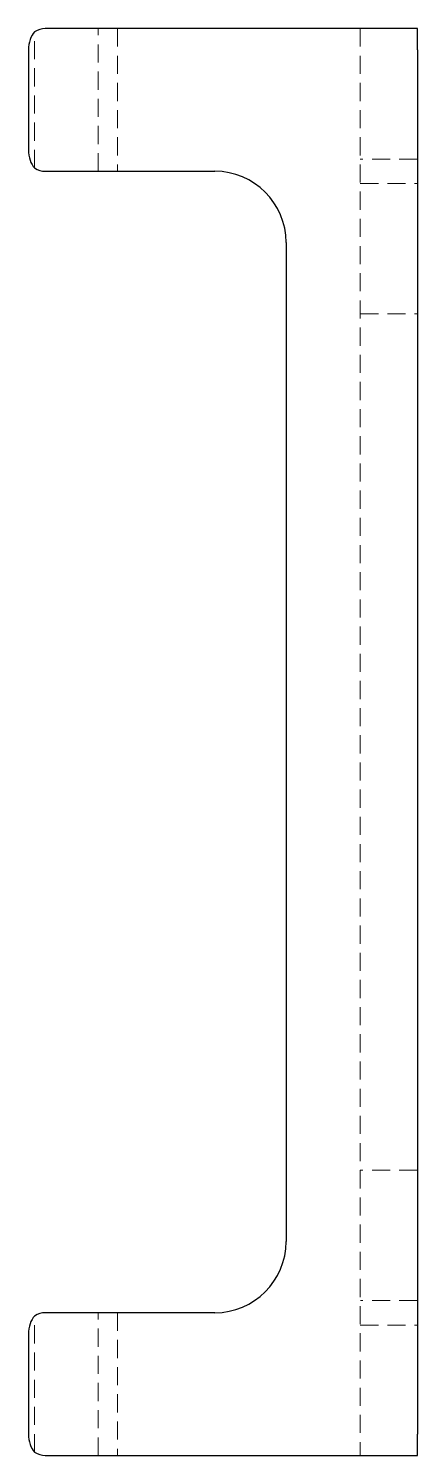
# Model space of a CAD drawing. Header units: millimetres. Extents: x 67 to 237, y 7 to 172.
# Drawn here: x 209.4 to 236.6, y 7 to 107 of the extents above.
import ezdxf

# ---------------------------------------------------------------- set-up
doc = ezdxf.new("R2010")
doc.units = ezdxf.units.MM
doc.linetypes.add('HIDDEN', pattern=[1.905, 1.27, -0.635])

msp = doc.modelspace()

# ---------------------------------------------------------------- linework, layer by layer
at = {"color": 7, "linetype": 'HIDDEN', "lineweight": 18}
for p, q in [((209.8, 97.23), (209.8, 106.77)), ((214.27, 97), (214.27, 107)), ((215.61, 107), (215.61, 97)), ((232.61, 107), (232.61, 7)), ((236.61, 97.85), (232.61, 97.85)), ((232.61, 96.15), (236.61, 96.15)), ((232.61, 87), (236.61, 87)), ((236.61, 27), (232.61, 27)), ((236.61, 17.86), (232.62, 17.87)), ((209.8, 7.23), (209.8, 16.77)), ((214.27, 7), (214.27, 17)), ((215.61, 17), (215.61, 7)), ((232.61, 16.14), (236.62, 16.14))]:
    msp.add_line(p, q, dxfattribs=at)
at = {"color": 7, "linetype": 'Continuous', "lineweight": 25}
for p, q in [((212.03, 107), (210.56, 107)), ((215.32, 107), (212.03, 107)), ((236.61, 107), (215.32, 107)), ((236.61, 105.5), (236.61, 107)), ((209.39, 105.5), (209.39, 98.5)), ((236.61, 105.5), (236.61, 8.5)), ((210.56, 97), (212.03, 97)), ((212.03, 97), (215.32, 97)), ((215.32, 97), (222.42, 97)), ((227.42, 92), (227.42, 22)), ((212.03, 17), (210.56, 17)), ((215.32, 17), (212.03, 17)), ((222.42, 17), (215.32, 17)), ((209.39, 15.5), (209.39, 8.5)), ((236.61, 7), (236.61, 8.5)), ((210.56, 7), (212.03, 7)), ((212.03, 7), (215.32, 7)), ((215.32, 7), (236.61, 7))]:
    msp.add_line(p, q, dxfattribs=at)
for centre, radius, start, end in [((210.56, 105.65), 1.35, 90.1324, 124.0352), ((210.56, 98.35), 1.35, 235.9648, 269.8676), ((222.42, 92), 5, 0, 90), ((222.42, 22), 5, 270, 0), ((210.56, 15.65), 1.35, 90.1324, 124.0352), ((210.56, 8.35), 1.35, 235.9648, 269.8676)]:
    msp.add_arc(centre, radius, start, end, dxfattribs=at)
for centre, start_param, end_param in [((210.28, 105.5), 0.562294, 1.570796), ((210.28, 98.5), 1.570796, 2.579299), ((210.28, 15.5), 0.562294, 1.570796), ((210.28, 8.5), 1.570796, 2.579299)]:
    msp.add_ellipse(centre, major_axis=(0, 1.5), ratio=0.598584, start_param=start_param, end_param=end_param, dxfattribs=at)

doc.saveas('drawing.dxf')
